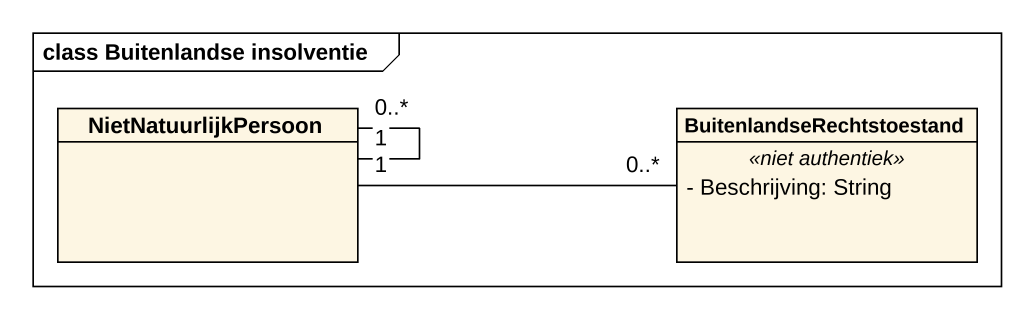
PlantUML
@startuml
mainframe class Buitenlandse insolventie
hide circle
hide empty members
skinparam classAttributeIconSize 0
class NietNatuurlijkPersoon
class BuitenlandseRechtstoestand {
  .. <<niet authentiek>> ..
  - Beschrijving: String
}
NietNatuurlijkPersoon "1" -- "0..*" NietNatuurlijkPersoon
BuitenlandseRechtstoestand "0..*" -left- "1" NietNatuurlijkPersoon
@enduml
